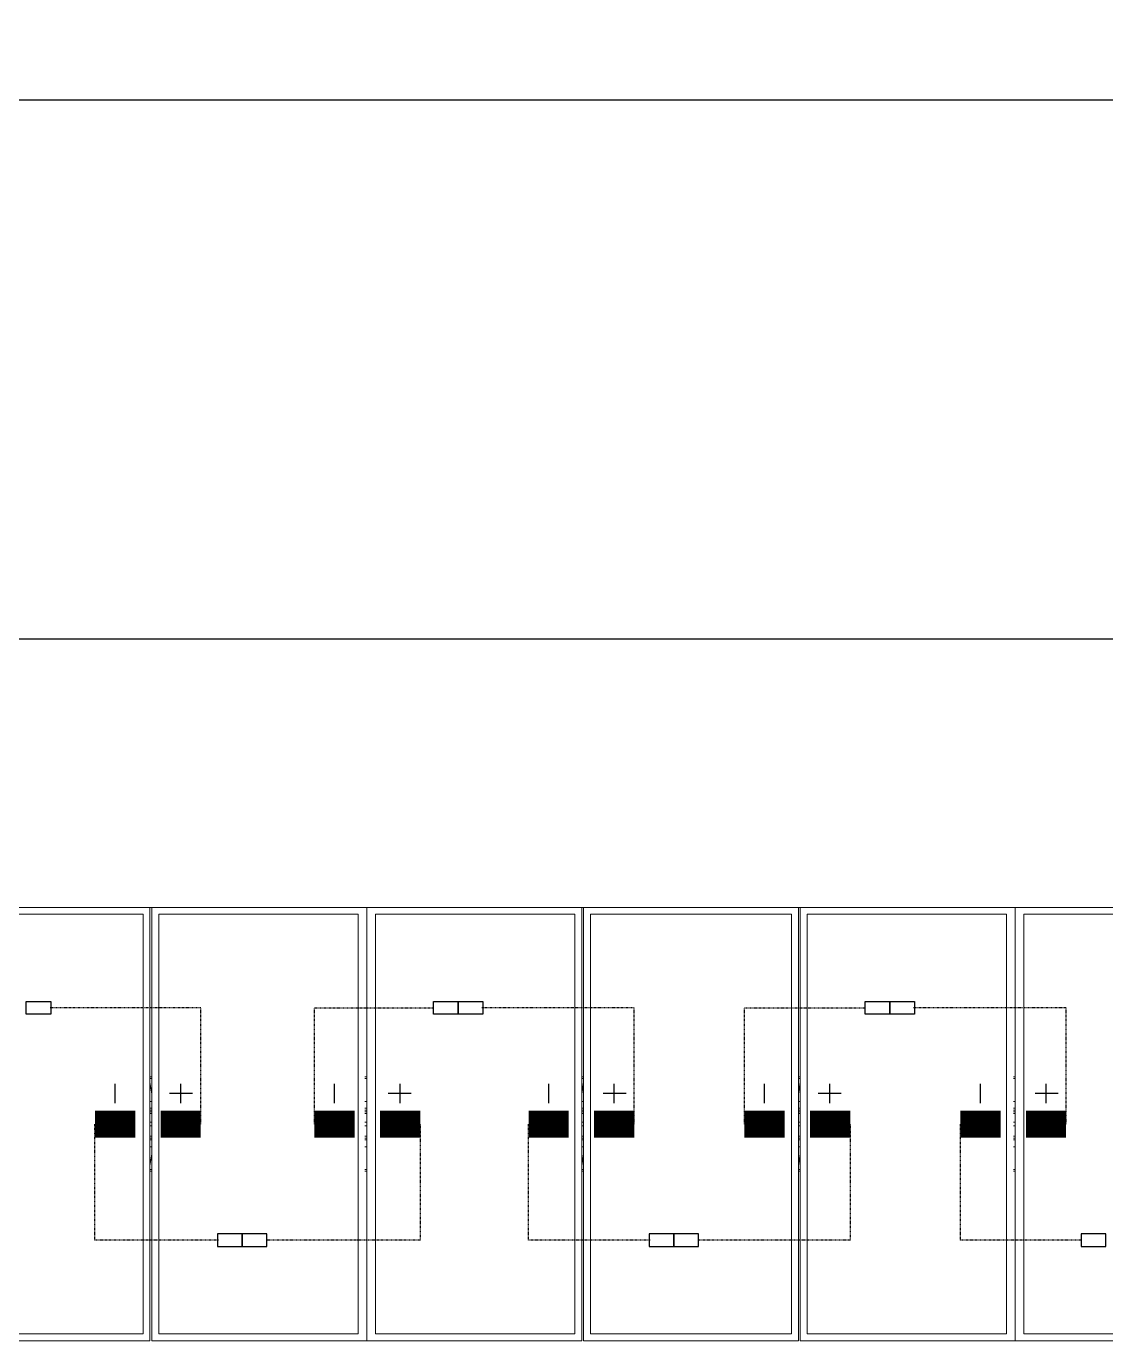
# Model space of a CAD drawing. Header units: feet. Extents: x -12372 to 90117, y -14865 to 4121.
# Drawn here: x 6328.3 to 6528.3, y 2549.6 to 2793.2 of the extents above; entities that cross this region are included whole.
import ezdxf

# ---------------------------------------------------------------- set-up
doc = ezdxf.new("R2010")
doc.units = ezdxf.units.FT
doc.header["$MEASUREMENT"] = 0
doc.linetypes.add('HIDDEN', pattern=[0.375, 0.25, -0.125])
for name, color, linetype in [('E-HARN-COMP', 8, 'Continuous'), ('E-TRNK-CABL-NEG', 6, 'HIDDEN'), ('E-TRUNK-CABLE-POS', 6, 'HIDDEN'), ('G-ANNO-TEXT', 1, 'Continuous'), ('Polarity-Text', 7, 'Continuous')]:
    doc.layers.add(name, color=color, linetype=linetype)

# ---------------------------------------------------------------- blocks, each defined once
blk = doc.blocks.new('A$Ccdbb2b2c')
at = {"lineweight": 5}
for points in [[(2.2199, 0.4133), (2.2199, 0), (2.4249, 0), (2.4249, 0.4133)], [(2.4166, 0.4067), (2.4166, 0.0067), (2.2266, 0.0067), (2.2266, 0.4067)], [(2.4249, 0.4133), (2.4249, 0), (2.6299, 0), (2.6299, 0.4133)], [(2.4249, 0), (2.4249, 0.4133)], [(2.6232, 0.4067), (2.6232, 0.0067), (2.4332, 0.0067), (2.4332, 0.4067)], [(2.4332, 0.0067), (2.4332, 0.4067)], [(2.8366, 0.4133), (2.8366, 0), (2.6316, 0), (2.6316, 0.4133)], [(2.6382, 0.4067), (2.8299, 0.4067), (2.8299, 0.0067), (2.6382, 0.0067)], [(2.8382, 0.4133), (3.0432, 0.4133), (3.0432, 0), (2.8382, 0)], [(2.8449, 0.4067), (2.8449, 0.0067), (3.0349, 0.0067), (3.0349, 0.4067)], [(3.0432, 0.4133), (3.2482, 0.4133), (3.2482, 0), (3.0432, 0)], [(3.0515, 0.4067), (3.0515, 0.0067), (3.2415, 0.0067), (3.2415, 0.4067)], [(3.2499, 0), (3.4549, 0), (3.4549, 0.4133), (3.2499, 0.4133)], [(3.2565, 0.0067), (3.4482, 0.0067), (3.4482, 0.4067), (3.2565, 0.4067)]]:
    blk.add_lwpolyline(points, close=True, dxfattribs=at)
for points in [[(2.2199, 0.4133), (4.0732, 0.4133)], [(2.4249, 0), (2.4249, 0.4133)], [(2.4332, 0.0067), (2.4332, 0.4067)], [(2.4249, 0.2517), (2.4266, 0.2517)], [(2.6299, 0.2517), (2.6316, 0.2517)], [(2.8366, 0.2517), (2.8382, 0.2517)], [(3.0432, 0.2517), (3.0449, 0.2517)], [(3.2482, 0.2517), (3.2499, 0.2517)], [(2.4249, 0.25), (2.4266, 0.25)], [(2.4249, 0.235), (2.4249, 0.2467), (2.4249, 0.2433)], [(2.6299, 0.25), (2.6316, 0.25)], [(2.6299, 0.235), (2.6316, 0.2467), (2.6316, 0.2433)], [(2.8366, 0.25), (2.8382, 0.25)], [(2.8366, 0.235), (2.8382, 0.2467), (2.8382, 0.2433)], [(3.0432, 0.25), (3.0449, 0.25)], [(3.0432, 0.235), (3.0432, 0.2467), (3.0432, 0.2433)], [(3.2482, 0.25), (3.2499, 0.25)], [(3.2482, 0.235), (3.2499, 0.2467), (3.2499, 0.2433)], [(2.4249, 0.2283), (2.4266, 0.2283)], [(2.6299, 0.2283), (2.6316, 0.2283)], [(2.8366, 0.2283), (2.8382, 0.2283)], [(3.0432, 0.2283), (3.0449, 0.2283)], [(3.2482, 0.2283), (3.2499, 0.2283)], [(2.4249, 0.2217), (2.4266, 0.2217)], [(2.4249, 0.22), (2.4266, 0.22)], [(2.4249, 0.2183), (2.4266, 0.2183)], [(2.4249, 0.2167), (2.4266, 0.2167)], [(2.6316, 0.2217), (2.6299, 0.2217)], [(2.6299, 0.22), (2.6316, 0.22)], [(2.6299, 0.2183), (2.6316, 0.2183)], [(2.6316, 0.2167), (2.6299, 0.2167)], [(2.8382, 0.2217), (2.8366, 0.2217)], [(2.8366, 0.22), (2.8382, 0.22)], [(2.8366, 0.2183), (2.8382, 0.2183)], [(2.8382, 0.2167), (2.8366, 0.2167)], [(3.0432, 0.2217), (3.0449, 0.2217)], [(3.0432, 0.22), (3.0449, 0.22)], [(3.0432, 0.2183), (3.0449, 0.2183)], [(3.0432, 0.2167), (3.0449, 0.2167)], [(3.2499, 0.2217), (3.2482, 0.2217)], [(3.2482, 0.22), (3.2499, 0.22)], [(3.2482, 0.2183), (3.2499, 0.2183)], [(3.2499, 0.2167), (3.2482, 0.2167)], [(2.4249, 0.2083), (2.4266, 0.2083)], [(2.4249, 0.205), (2.4266, 0.205)], [(2.6299, 0.2083), (2.6316, 0.2083)], [(2.6316, 0.205), (2.6299, 0.205)], [(2.8366, 0.2083), (2.8382, 0.2083)], [(2.8382, 0.205), (2.8366, 0.205)], [(3.0432, 0.2083), (3.0449, 0.2083)], [(3.0432, 0.205), (3.0449, 0.205)], [(3.2482, 0.2083), (3.2499, 0.2083)], [(3.2499, 0.205), (3.2482, 0.205)], [(2.4249, 0.195), (2.4266, 0.195)], [(2.4249, 0.1933), (2.4266, 0.1933)], [(2.4249, 0.1917), (2.4266, 0.1917)], [(2.6299, 0.195), (2.6316, 0.195)], [(2.6316, 0.1933), (2.6299, 0.1933)], [(2.6299, 0.1917), (2.6316, 0.1917)], [(2.8366, 0.195), (2.8382, 0.195)], [(2.8382, 0.1933), (2.8366, 0.1933)], [(2.8366, 0.1917), (2.8382, 0.1917)], [(3.0432, 0.195), (3.0449, 0.195)], [(3.0432, 0.1933), (3.0449, 0.1933)], [(3.0432, 0.1917), (3.0449, 0.1917)], [(3.2482, 0.195), (3.2499, 0.195)], [(3.2499, 0.1933), (3.2482, 0.1933)], [(3.2482, 0.1917), (3.2499, 0.1917)], [(2.4249, 0.185), (2.4266, 0.185)], [(2.4249, 0.17), (2.4249, 0.1667), (2.4249, 0.1783)], [(2.6316, 0.185), (2.6299, 0.185)], [(2.6316, 0.17), (2.6316, 0.1667), (2.6299, 0.1783)], [(2.8382, 0.185), (2.8366, 0.185)], [(2.8382, 0.17), (2.8382, 0.1667), (2.8366, 0.1783)], [(3.0432, 0.185), (3.0449, 0.185)], [(3.0432, 0.17), (3.0432, 0.1667), (3.0432, 0.1783)], [(3.2499, 0.185), (3.2482, 0.185)], [(3.2499, 0.17), (3.2499, 0.1667), (3.2482, 0.1783)], [(2.4249, 0.1667), (2.4249, 0.1667)], [(2.4249, 0.1633), (2.4266, 0.1633)], [(2.6299, 0.1633), (2.6316, 0.1633)], [(2.6316, 0.1667), (2.6316, 0.1667)], [(2.8366, 0.1633), (2.8382, 0.1633)], [(2.8382, 0.1667), (2.8382, 0.1667)], [(3.0432, 0.1667), (3.0432, 0.1667)], [(3.0432, 0.1633), (3.0449, 0.1633)], [(3.2482, 0.1633), (3.2499, 0.1633)], [(3.2499, 0.1667), (3.2499, 0.1667)], [(2.4249, 0.1617), (2.4266, 0.1617)], [(2.6299, 0.1617), (2.6316, 0.1617)], [(2.8366, 0.1617), (2.8382, 0.1617)], [(3.0432, 0.1617), (3.0449, 0.1617)], [(3.2482, 0.1617), (3.2499, 0.1617)]]:
    blk.add_lwpolyline(points, dxfattribs=at)

msp = doc.modelspace()

# ---------------------------------------------------------------- linework, layer by layer
at = {"layer": 'E-HARN-COMP'}
for points in [[(6332.85, 2612.43), (6332.85, 2610.1), (6328.28, 2610.1), (6328.28, 2612.43)], [(6408.28, 2612.43), (6408.28, 2610.1), (6403.72, 2610.1), (6403.72, 2612.43)], [(6412.85, 2612.43), (6412.85, 2610.1), (6408.28, 2610.1), (6408.28, 2612.43)], [(6488.28, 2612.43), (6488.28, 2610.1), (6483.72, 2610.1), (6483.72, 2612.43)], [(6492.85, 2612.43), (6492.85, 2610.1), (6488.28, 2610.1), (6488.28, 2612.43)], [(6368.29, 2567.03), (6368.29, 2569.36), (6363.72, 2569.36), (6363.72, 2567.03)], [(6372.85, 2567.03), (6372.85, 2569.36), (6368.29, 2569.36), (6368.29, 2567.03)], [(6448.29, 2567.03), (6448.29, 2569.36), (6443.72, 2569.36), (6443.72, 2567.03)], [(6452.85, 2567.03), (6452.85, 2569.36), (6448.29, 2569.36), (6448.29, 2567.03)], [(6528.29, 2567.03), (6528.29, 2569.36), (6523.72, 2569.36), (6523.72, 2567.03)]]:
    msp.add_lwpolyline(points, close=True, dxfattribs=at)
at = {"layer": 'E-HARN-COMP', "const_width": 5}
for points in [[(6341, 2589.73), (6348.46, 2589.73)], [(6360.6, 2589.73), (6353.15, 2589.73)], [(6381.68, 2589.73), (6389.14, 2589.73)], [(6401.27, 2589.73), (6393.82, 2589.73)], [(6421.34, 2589.73), (6428.8, 2589.73)], [(6440.94, 2589.73), (6433.48, 2589.73)], [(6461.35, 2589.73), (6468.8, 2589.73)], [(6480.94, 2589.73), (6473.48, 2589.73)], [(6501.36, 2589.73), (6508.82, 2589.73)], [(6520.96, 2589.73), (6513.51, 2589.73)]]:
    msp.add_lwpolyline(points, dxfattribs=at)
at = {"layer": 'E-TRNK-CABL-NEG', "ltscale": 0.1}
for points in [[(6381.68, 2589.73), (6381.68, 2611.26), (6403.72, 2611.26)], [(6461.35, 2589.73), (6461.35, 2611.26), (6483.72, 2611.26)], [(6401.27, 2589.73), (6401.27, 2568.19), (6372.85, 2568.19)], [(6480.94, 2589.73), (6480.94, 2568.19), (6452.85, 2568.19)]]:
    msp.add_lwpolyline(points, dxfattribs=at)
at = {"layer": 'E-TRUNK-CABLE-POS', "ltscale": 0.1}
for points in [[(6360.6, 2589.73), (6360.6, 2611.26), (6332.7, 2611.26)], [(6440.94, 2589.73), (6440.94, 2611.26), (6412.7, 2611.26)], [(6520.96, 2589.73), (6520.96, 2611.26), (6492.7, 2611.26)], [(6363.87, 2568.19), (6341, 2568.19), (6341, 2589.73)], [(6443.87, 2568.19), (6421.34, 2568.19), (6421.34, 2589.73)], [(6523.87, 2568.19), (6501.36, 2568.19), (6501.36, 2589.73)]]:
    msp.add_lwpolyline(points, dxfattribs=at)
at = {"layer": 'G-ANNO-TEXT', "flags": 128}
for points in [[(4411.66, 2765.88, -0.298343), (4430.17, 2779.53), (5529.21, 2779.53, 0.298343), (5547.72, 2793.17, 0.298343), (5566.23, 2779.53), (6963.78, 2779.53, -0.298343), (6982.28, 2765.88)], [(5687.65, 2666.02, -0.298343), (5706.15, 2679.66), (6111.49, 2679.66, 0.298343), (6129.99, 2693.31, 0.298343), (6148.5, 2679.66), (6775.43, 2679.66, -0.298343), (6793.93, 2666.02)]]:
    msp.add_lwpolyline(points, format="xyb", dxfattribs=at)
at = {"layer": 'Polarity-Text'}
for p, q in [((6344.69, 2597.19), (6344.69, 2593.57)), ((6356.84, 2597.19), (6356.84, 2593.57)), ((6385.33, 2597.19), (6385.33, 2593.57)), ((6397.47, 2597.19), (6397.47, 2593.57)), ((6425.03, 2597.19), (6425.03, 2593.57)), ((6437.17, 2597.19), (6437.17, 2593.57)), ((6465, 2597.19), (6465, 2593.57)), ((6477.13, 2597.19), (6477.13, 2593.57)), ((6505.05, 2597.19), (6505.05, 2593.57)), ((6517.2, 2597.19), (6517.2, 2593.57)), ((6359.11, 2595.38), (6354.84, 2595.38)), ((6399.6, 2595.38), (6395.33, 2595.38)), ((6439.45, 2595.38), (6435.18, 2595.38)), ((6479.27, 2595.38), (6474.99, 2595.38)), ((6519.47, 2595.38), (6515.2, 2595.38))]:
    msp.add_line(p, q, dxfattribs=at)

# ---------------------------------------------------------------- block references
at = {"xscale": -194.318304, "yscale": 194.318304, "zscale": 194.318304}
msp.add_blockref('A$Ccdbb2b2c', (6982.71, 2549.57), dxfattribs=at)

doc.saveas('drawing.dxf')
